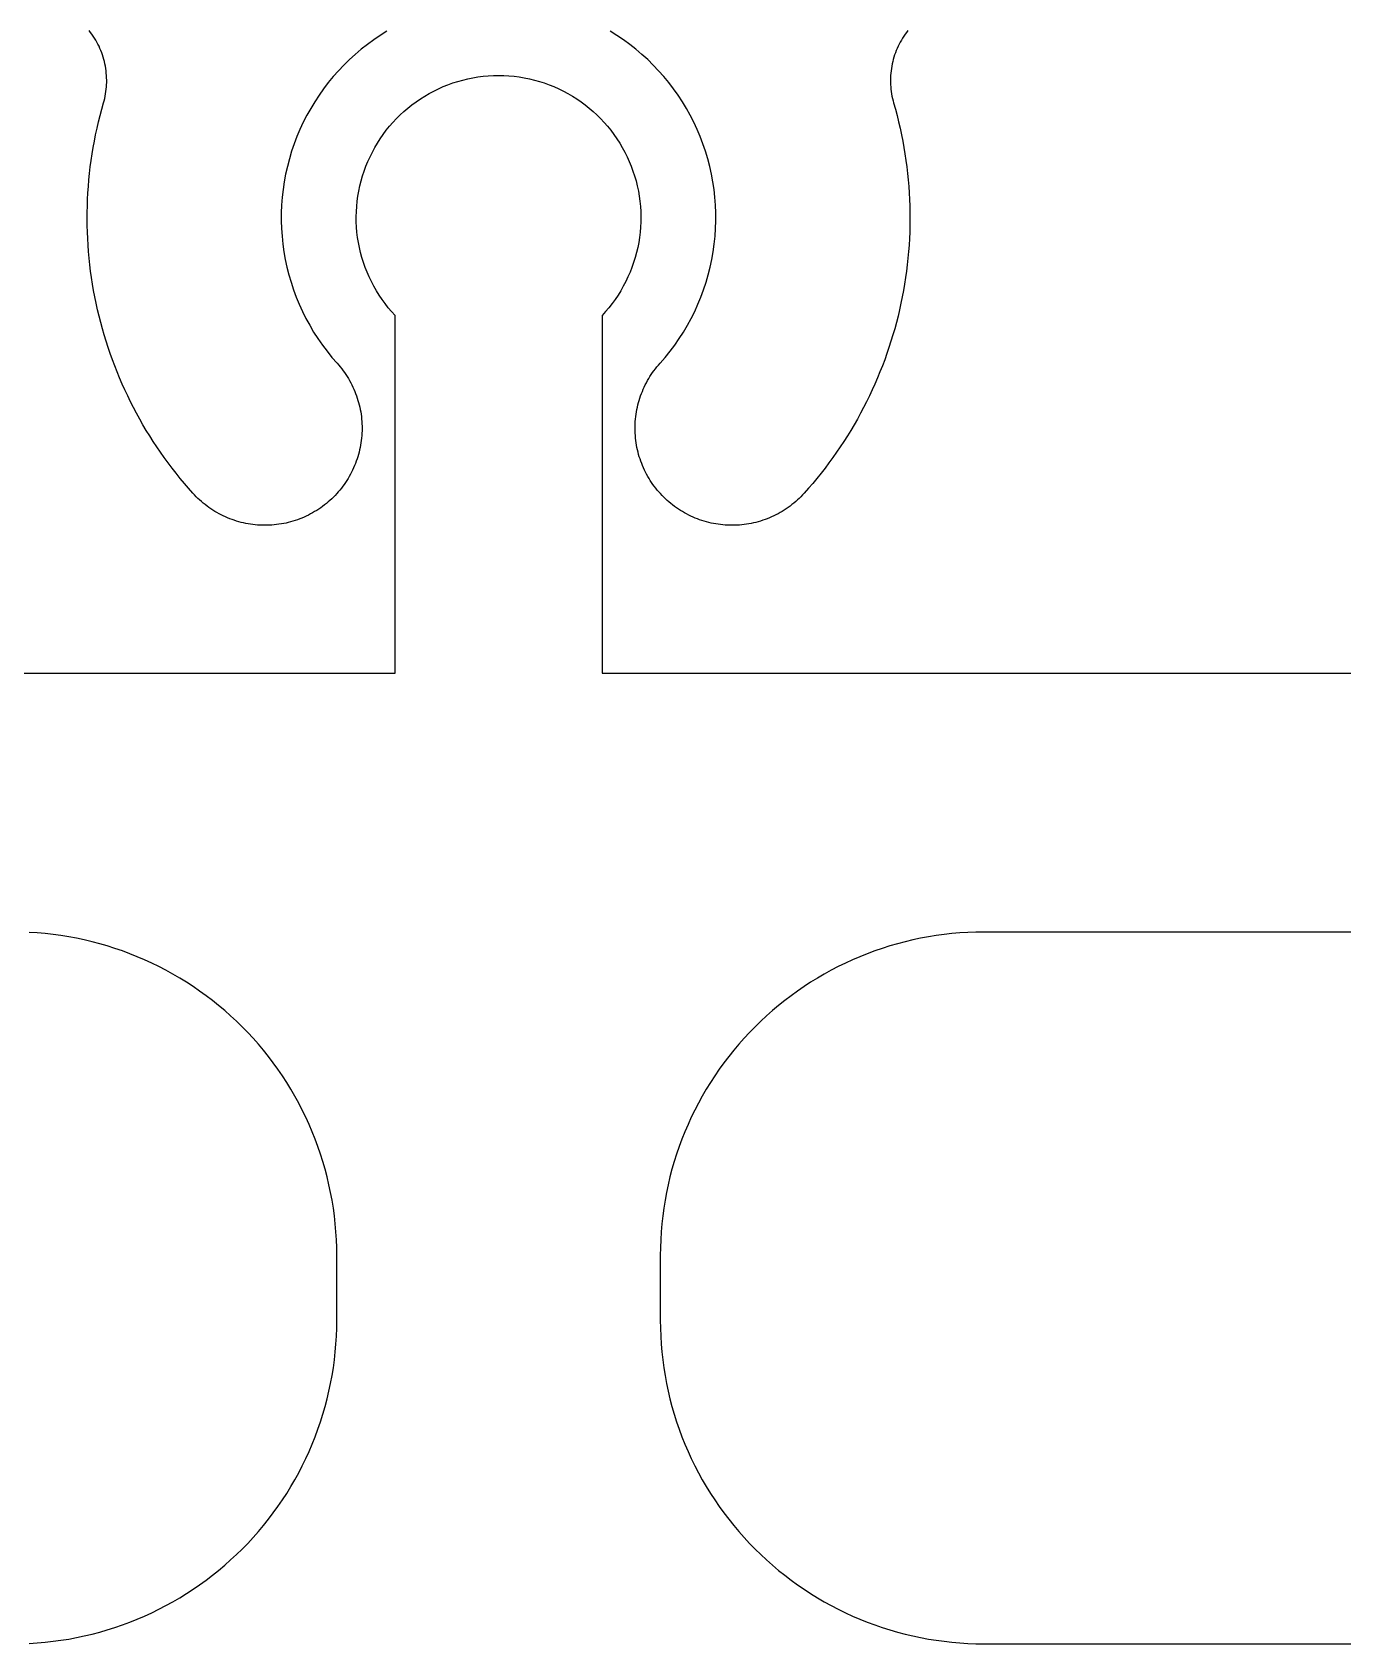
# Model space of a CAD drawing. Header units: inches. Extents: x -2661 to 42767, y -1222 to 9099.
# Drawn here: x 2277.419 to 2277.925, y 1637.295 to 1637.918 of the extents above; entities that cross this region are included whole.
import ezdxf

# ---------------------------------------------------------------- set-up
doc = ezdxf.new("R2010")
doc.units = ezdxf.units.IN
doc.header["$LTSCALE"] = 12
doc.header["$MEASUREMENT"] = 0
doc.layers.get('0').update_dxf_attribs({"linetype": 'CONTINUOUS'})
doc.layers.add('S-ARCH', color=1, linetype='CONTINUOUS')

# ---------------------------------------------------------------- blocks, each defined once
blk = doc.blocks.new('DOUBLE BOTTOM OPT1')
at = {"flags": 128}
for points in [[(-0.67041, 1.39996), (-0.67096, 1.39925), (-0.67148, 1.39853), (-0.67199, 1.39778), (-0.67248, 1.39703), (-0.67294, 1.39626), (-0.67338, 1.39548), (-0.6738, 1.39468), (-0.6742, 1.39388), (-0.67457, 1.39306), (-0.67492, 1.39223), (-0.67524, 1.3914), (-0.67554, 1.39055), (-0.67581, 1.3897), (-0.67606, 1.38883), (-0.67629, 1.38796), (-0.67649, 1.38709), (-0.67666, 1.38621), (-0.67681, 1.38532), (-0.67693, 1.38443), (-0.67703, 1.38354), (-0.6771, 1.38265), (-0.67715, 1.38175), (-0.67717, 1.38085), (-0.67716, 1.37995), (-0.67713, 1.37906), (-0.67707, 1.37816), (-0.67698, 1.37727), (-0.67687, 1.37638), (-0.67674, 1.37549), (-0.67657, 1.37461), (-0.67639, 1.37373), (-0.67617, 1.37286), (-0.67594, 1.37199), (-0.67525, 1.36956), (-0.6746, 1.36712), (-0.674, 1.36467), (-0.67343, 1.36221), (-0.6729, 1.35974), (-0.67241, 1.35727), (-0.67196, 1.35478), (-0.67155, 1.35229), (-0.67118, 1.34979), (-0.67084, 1.34729), (-0.67055, 1.34478), (-0.6703, 1.34227), (-0.67009, 1.33976), (-0.66991, 1.33724), (-0.66978, 1.33472), (-0.66969, 1.33219), (-0.66964, 1.32967), (-0.66963, 1.32715), (-0.66965, 1.32462), (-0.66972, 1.3221), (-0.66983, 1.31958), (-0.66998, 1.31706), (-0.67016, 1.31454), (-0.67039, 1.31202), (-0.67066, 1.30951), (-0.67097, 1.30701), (-0.67132, 1.30451), (-0.6717, 1.30201), (-0.67213, 1.29953), (-0.6726, 1.29704), (-0.6731, 1.29457), (-0.67365, 1.29211), (-0.67423, 1.28965), (-0.67485, 1.2872), (-0.67551, 1.28477), (-0.67621, 1.28234), (-0.67695, 1.27993), (-0.67773, 1.27753), (-0.67854, 1.27514), (-0.67939, 1.27276), (-0.68028, 1.2704), (-0.68121, 1.26805), (-0.68218, 1.26572), (-0.68318, 1.2634), (-0.68422, 1.2611), (-0.68529, 1.25881), (-0.6864, 1.25655), (-0.68755, 1.2543), (-0.68873, 1.25207), (-0.68995, 1.24986), (-0.6912, 1.24766), (-0.69249, 1.24549), (-0.69381, 1.24334), (-0.69516, 1.24121), (-0.69655, 1.2391), (-0.69797, 1.23702), (-0.69943, 1.23496), (-0.70092, 1.23292), (-0.70244, 1.2309), (-0.70399, 1.22891), (-0.70557, 1.22694), (-0.70719, 1.225), (-0.70883, 1.22309), (-0.71051, 1.2212), (-0.71113, 1.22052), (-0.71177, 1.21986), (-0.71243, 1.21922), (-0.7131, 1.21859), (-0.71379, 1.21798), (-0.71449, 1.21738), (-0.71521, 1.21681), (-0.71594, 1.21625), (-0.71668, 1.2157), (-0.71744, 1.21518), (-0.71821, 1.21468), (-0.71899, 1.21419), (-0.71979, 1.21373), (-0.72059, 1.21328), (-0.72141, 1.21285), (-0.72223, 1.21245), (-0.72307, 1.21206), (-0.72391, 1.2117), (-0.72477, 1.21135), (-0.72563, 1.21103), (-0.7265, 1.21073), (-0.72738, 1.21045), (-0.72826, 1.21019), (-0.72915, 1.20995), (-0.73004, 1.20974), (-0.73094, 1.20954), (-0.73185, 1.20937), (-0.73276, 1.20922), (-0.73367, 1.2091), (-0.73458, 1.20899), (-0.7355, 1.20891), (-0.73642, 1.20885), (-0.73734, 1.20882), (-0.73826, 1.2088), (-0.73918, 1.20881), (-0.7401, 1.20884), (-0.74102, 1.2089), (-0.74193, 1.20897), (-0.74285, 1.20907), (-0.74376, 1.20919), (-0.74467, 1.20934), (-0.74557, 1.2095), (-0.74648, 1.20969), (-0.74737, 1.2099), (-0.74826, 1.21013), (-0.74915, 1.21039), (-0.75002, 1.21066), (-0.7509, 1.21096), (-0.75176, 1.21128), (-0.75262, 1.21162), (-0.75346, 1.21198), (-0.7543, 1.21236), (-0.75513, 1.21276), (-0.75595, 1.21318), (-0.75675, 1.21362), (-0.75755, 1.21408), (-0.75834, 1.21456), (-0.75911, 1.21506), (-0.75987, 1.21558), (-0.76062, 1.21612), (-0.76135, 1.21667), (-0.76207, 1.21725), (-0.76278, 1.21784), (-0.76347, 1.21844), (-0.76414, 1.21907), (-0.7648, 1.21971), (-0.76545, 1.22037), (-0.76608, 1.22104), (-0.76669, 1.22173), (-0.76728, 1.22243), (-0.76786, 1.22315), (-0.76842, 1.22388), (-0.76896, 1.22462), (-0.76948, 1.22538), (-0.76999, 1.22615), (-0.77047, 1.22693), (-0.77094, 1.22772), (-0.77139, 1.22853), (-0.77181, 1.22935), (-0.77222, 1.23017), (-0.7726, 1.23101), (-0.77297, 1.23185), (-0.77331, 1.23271), (-0.77364, 1.23357), (-0.77394, 1.23444), (-0.77422, 1.23531), (-0.77448, 1.2362), (-0.77471, 1.23709), (-0.77493, 1.23798), (-0.77512, 1.23888), (-0.77529, 1.23978), (-0.77544, 1.24069), (-0.77557, 1.2416), (-0.77567, 1.24252), (-0.77575, 1.24344), (-0.77581, 1.24435), (-0.77585, 1.24527), (-0.77586, 1.24619), (-0.77586, 1.24711), (-0.77582, 1.24803), (-0.77577, 1.24895), (-0.77569, 1.24987), (-0.7756, 1.25079), (-0.77547, 1.2517), (-0.77533, 1.25261), (-0.77516, 1.25351), (-0.77498, 1.25441), (-0.77477, 1.25531), (-0.77453, 1.2562), (-0.77428, 1.25708), (-0.77401, 1.25796), (-0.77371, 1.25883), (-0.77339, 1.2597), (-0.77305, 1.26055), (-0.77269, 1.2614), (-0.77231, 1.26224), (-0.77191, 1.26307), (-0.77149, 1.26388), (-0.77105, 1.26469), (-0.77058, 1.26549), (-0.7701, 1.26627), (-0.7696, 1.26705), (-0.76909, 1.26781), (-0.76855, 1.26855), (-0.76799, 1.26929), (-0.76742, 1.27001), (-0.76683, 1.27071), (-0.76622, 1.27141), (-0.76424, 1.27369), (-0.76234, 1.27604), (-0.76052, 1.27846), (-0.7588, 1.28094), (-0.75716, 1.28349), (-0.75562, 1.28609), (-0.75417, 1.28874), (-0.75282, 1.29145), (-0.75157, 1.2942), (-0.75041, 1.297), (-0.74936, 1.29983), (-0.74841, 1.3027), (-0.74757, 1.30561), (-0.74682, 1.30854), (-0.74619, 1.31149), (-0.74566, 1.31447), (-0.74524, 1.31747), (-0.74493, 1.32047), (-0.74473, 1.32349), (-0.74463, 1.32651), (-0.74465, 1.32954), (-0.74477, 1.33256), (-0.745, 1.33558), (-0.74534, 1.33858), (-0.74579, 1.34157), (-0.74634, 1.34454), (-0.74701, 1.3475), (-0.74777, 1.35042), (-0.74865, 1.35332), (-0.74962, 1.35618), (-0.7507, 1.359), (-0.75188, 1.36179), (-0.75316, 1.36453), (-0.75454, 1.36722), (-0.75601, 1.36986), (-0.75758, 1.37245), (-0.75923, 1.37498), (-0.76098, 1.37744), (-0.76282, 1.37985), (-0.76474, 1.38218), (-0.76675, 1.38445), (-0.76883, 1.38664), (-0.77099, 1.38875), (-0.77323, 1.39078), (-0.77554, 1.39274), (-0.77792, 1.39461), (-0.78036, 1.39639), (-0.78287, 1.39808), (-0.78543, 1.39968)], [(-0.87182, 1.39968), (-0.87438, 1.39808), (-0.87689, 1.39639), (-0.87933, 1.39461), (-0.88171, 1.39274), (-0.88402, 1.39078), (-0.88625, 1.38875), (-0.88842, 1.38664), (-0.8905, 1.38445), (-0.89251, 1.38218), (-0.89443, 1.37985), (-0.89627, 1.37744), (-0.89801, 1.37498), (-0.89967, 1.37245), (-0.90124, 1.36986), (-0.90271, 1.36722), (-0.90409, 1.36453), (-0.90537, 1.36179), (-0.90655, 1.359), (-0.90763, 1.35618), (-0.9086, 1.35332), (-0.90948, 1.35042), (-0.91024, 1.3475), (-0.91091, 1.34454), (-0.91146, 1.34157), (-0.91191, 1.33858), (-0.91225, 1.33558), (-0.91248, 1.33256), (-0.9126, 1.32954), (-0.91262, 1.32651), (-0.91252, 1.32349), (-0.91232, 1.32047), (-0.91201, 1.31747), (-0.91159, 1.31447), (-0.91106, 1.31149), (-0.91042, 1.30854), (-0.90968, 1.30561), (-0.90884, 1.3027), (-0.90789, 1.29983), (-0.90684, 1.297), (-0.90568, 1.2942), (-0.90443, 1.29145), (-0.90308, 1.28874), (-0.90163, 1.28609), (-0.90009, 1.28349), (-0.89845, 1.28094), (-0.89672, 1.27846), (-0.89491, 1.27604), (-0.89301, 1.27369), (-0.89103, 1.27141), (-0.89042, 1.27071), (-0.88983, 1.27001), (-0.88926, 1.26929), (-0.8887, 1.26855), (-0.88816, 1.26781), (-0.88764, 1.26705), (-0.88714, 1.26627), (-0.88666, 1.26549), (-0.8862, 1.26469), (-0.88576, 1.26388), (-0.88534, 1.26307), (-0.88494, 1.26224), (-0.88456, 1.2614), (-0.8842, 1.26055), (-0.88386, 1.2597), (-0.88354, 1.25883), (-0.88324, 1.25796), (-0.88297, 1.25708), (-0.88271, 1.2562), (-0.88248, 1.25531), (-0.88227, 1.25441), (-0.88208, 1.25351), (-0.88192, 1.25261), (-0.88177, 1.2517), (-0.88165, 1.25079), (-0.88155, 1.24987), (-0.88148, 1.24895), (-0.88142, 1.24803), (-0.88139, 1.24711), (-0.88138, 1.24619), (-0.8814, 1.24527), (-0.88144, 1.24435), (-0.88149, 1.24344), (-0.88158, 1.24252), (-0.88168, 1.2416), (-0.88181, 1.24069), (-0.88196, 1.23978), (-0.88213, 1.23888), (-0.88232, 1.23798), (-0.88253, 1.23709), (-0.88277, 1.2362), (-0.88303, 1.23531), (-0.88331, 1.23444), (-0.88361, 1.23357), (-0.88394, 1.23271), (-0.88428, 1.23185), (-0.88465, 1.23101), (-0.88503, 1.23017), (-0.88544, 1.22935), (-0.88586, 1.22853), (-0.88631, 1.22772), (-0.88678, 1.22693), (-0.88726, 1.22615), (-0.88776, 1.22538), (-0.88829, 1.22462), (-0.88883, 1.22388), (-0.88939, 1.22315), (-0.88997, 1.22243), (-0.89056, 1.22173), (-0.89117, 1.22104), (-0.8918, 1.22037), (-0.89244, 1.21971), (-0.89311, 1.21907), (-0.89378, 1.21844), (-0.89447, 1.21784), (-0.89518, 1.21725), (-0.8959, 1.21667), (-0.89663, 1.21612), (-0.89738, 1.21558), (-0.89814, 1.21506), (-0.89891, 1.21456), (-0.8997, 1.21408), (-0.90049, 1.21362), (-0.9013, 1.21318), (-0.90212, 1.21276), (-0.90295, 1.21236), (-0.90379, 1.21198), (-0.90463, 1.21162), (-0.90549, 1.21128), (-0.90635, 1.21096), (-0.90722, 1.21066), (-0.9081, 1.21039), (-0.90899, 1.21013), (-0.90988, 1.2099), (-0.91077, 1.20969), (-0.91167, 1.2095), (-0.91258, 1.20934), (-0.91349, 1.20919), (-0.9144, 1.20907), (-0.91532, 1.20897), (-0.91623, 1.2089), (-0.91715, 1.20884), (-0.91807, 1.20881), (-0.91899, 1.2088), (-0.91991, 1.20882), (-0.92083, 1.20885), (-0.92175, 1.20891), (-0.92267, 1.20899), (-0.92358, 1.2091), (-0.92449, 1.20922), (-0.9254, 1.20937), (-0.92631, 1.20954), (-0.92721, 1.20974), (-0.9281, 1.20995), (-0.92899, 1.21019), (-0.92987, 1.21045), (-0.93075, 1.21073), (-0.93162, 1.21103), (-0.93248, 1.21135), (-0.93333, 1.2117), (-0.93418, 1.21206), (-0.93502, 1.21245), (-0.93584, 1.21285), (-0.93666, 1.21328), (-0.93746, 1.21373), (-0.93826, 1.21419), (-0.93904, 1.21468), (-0.93981, 1.21518), (-0.94057, 1.2157), (-0.94131, 1.21625), (-0.94204, 1.21681), (-0.94276, 1.21738), (-0.94346, 1.21798), (-0.94415, 1.21859), (-0.94482, 1.21922), (-0.94548, 1.21986), (-0.94612, 1.22052), (-0.94674, 1.2212), (-0.94842, 1.22309), (-0.95006, 1.225), (-0.95168, 1.22694), (-0.95326, 1.22891), (-0.95481, 1.2309), (-0.95633, 1.23292), (-0.95782, 1.23496), (-0.95927, 1.23702), (-0.9607, 1.2391), (-0.96209, 1.24121), (-0.96344, 1.24334), (-0.96476, 1.24549), (-0.96605, 1.24766), (-0.9673, 1.24986), (-0.96852, 1.25207), (-0.9697, 1.2543), (-0.97085, 1.25655), (-0.97196, 1.25881), (-0.97303, 1.2611), (-0.97407, 1.2634), (-0.97507, 1.26572), (-0.97604, 1.26805), (-0.97696, 1.2704), (-0.97785, 1.27276), (-0.97871, 1.27514), (-0.97952, 1.27753), (-0.9803, 1.27993), (-0.98104, 1.28234), (-0.98174, 1.28477), (-0.9824, 1.2872), (-0.98302, 1.28965), (-0.9836, 1.29211), (-0.98415, 1.29457), (-0.98465, 1.29704), (-0.98512, 1.29953), (-0.98555, 1.30201), (-0.98593, 1.30451), (-0.98628, 1.30701), (-0.98659, 1.30951), (-0.98686, 1.31202), (-0.98708, 1.31454), (-0.98727, 1.31706), (-0.98742, 1.31958), (-0.98753, 1.3221), (-0.9876, 1.32462), (-0.98762, 1.32715), (-0.98761, 1.32967), (-0.98756, 1.33219), (-0.98747, 1.33472), (-0.98733, 1.33724), (-0.98716, 1.33976), (-0.98695, 1.34227), (-0.9867, 1.34478), (-0.98641, 1.34729), (-0.98607, 1.34979), (-0.9857, 1.35229), (-0.98529, 1.35478), (-0.98484, 1.35727), (-0.98435, 1.35974), (-0.98382, 1.36221), (-0.98325, 1.36467), (-0.98264, 1.36712), (-0.982, 1.36956), (-0.98131, 1.37199), (-0.98108, 1.37286), (-0.98086, 1.37373), (-0.98068, 1.37461), (-0.98051, 1.37549), (-0.98038, 1.37638), (-0.98027, 1.37727), (-0.98018, 1.37816), (-0.98012, 1.37906), (-0.98009, 1.37995), (-0.98008, 1.38085), (-0.9801, 1.38175), (-0.98015, 1.38265), (-0.98022, 1.38354), (-0.98032, 1.38443), (-0.98044, 1.38532), (-0.98059, 1.38621), (-0.98076, 1.38709), (-0.98096, 1.38796), (-0.98119, 1.38883), (-0.98144, 1.3897), (-0.98171, 1.39055), (-0.98201, 1.3914), (-0.98233, 1.39223), (-0.98268, 1.39306), (-0.98305, 1.39388), (-0.98345, 1.39468), (-0.98387, 1.39548), (-0.98431, 1.39626), (-0.98477, 1.39703), (-0.98526, 1.39778), (-0.98576, 1.39853), (-0.98629, 1.39925), (-0.98684, 1.39996)], [(-0.40462, 1.05164), (-0.64112, 1.05164), (-0.64419, 1.0516), (-0.64726, 1.05149), (-0.65032, 1.0513), (-0.65338, 1.05103), (-0.65643, 1.0507), (-0.65947, 1.05028), (-0.66249, 1.0498), (-0.66551, 1.04923), (-0.66851, 1.0486), (-0.6715, 1.04789), (-0.67446, 1.04711), (-0.67741, 1.04625), (-0.68033, 1.04533), (-0.68324, 1.04433), (-0.68611, 1.04326), (-0.68896, 1.04212), (-0.69178, 1.04091), (-0.69457, 1.03964), (-0.69733, 1.03829), (-0.70005, 1.03688), (-0.70274, 1.0354), (-0.70539, 1.03385), (-0.708, 1.03224), (-0.71057, 1.03057), (-0.7131, 1.02883), (-0.71559, 1.02704), (-0.71803, 1.02518), (-0.72042, 1.02326), (-0.72277, 1.02129), (-0.72507, 1.01926), (-0.72732, 1.01717), (-0.72951, 1.01502), (-0.73166, 1.01283), (-0.73374, 1.01058), (-0.73578, 1.00828), (-0.73775, 1.00594), (-0.73967, 1.00354), (-0.74153, 1.0011), (-0.74332, 0.99861), (-0.74506, 0.99608), (-0.74673, 0.99351), (-0.74834, 0.9909), (-0.74989, 0.98825), (-0.75136, 0.98556), (-0.75278, 0.98284), (-0.75412, 0.98008), (-0.7554, 0.97729), (-0.75661, 0.97447), (-0.75775, 0.97162), (-0.75882, 0.96875), (-0.75982, 0.96585), (-0.76074, 0.96292), (-0.7616, 0.95998), (-0.76238, 0.95701), (-0.76309, 0.95402), (-0.76372, 0.95102), (-0.76428, 0.94801), (-0.76477, 0.94498), (-0.76518, 0.94194), (-0.76552, 0.93889), (-0.76579, 0.93583), (-0.76597, 0.93277), (-0.76609, 0.9297), (-0.76612, 0.92664), (-0.76612, 0.90164), (-0.76609, 0.89857), (-0.76597, 0.8955), (-0.76579, 0.89244), (-0.76552, 0.88938), (-0.76518, 0.88634), (-0.76477, 0.8833), (-0.76428, 0.88027), (-0.76372, 0.87725), (-0.76309, 0.87425), (-0.76238, 0.87126), (-0.7616, 0.8683), (-0.76074, 0.86535), (-0.75982, 0.86243), (-0.75882, 0.85953), (-0.75775, 0.85665), (-0.75661, 0.8538), (-0.7554, 0.85098), (-0.75412, 0.84819), (-0.75278, 0.84544), (-0.75136, 0.84271), (-0.74989, 0.84002), (-0.74834, 0.83737), (-0.74673, 0.83476), (-0.74506, 0.83219), (-0.74332, 0.82966), (-0.74153, 0.82717), (-0.73967, 0.82473), (-0.73775, 0.82234), (-0.73578, 0.81999), (-0.73374, 0.81769), (-0.73166, 0.81544), (-0.72951, 0.81325), (-0.72732, 0.81111), (-0.72507, 0.80902), (-0.72277, 0.80699), (-0.72042, 0.80501), (-0.71803, 0.80309), (-0.71559, 0.80124), (-0.7131, 0.79944), (-0.71057, 0.7977), (-0.708, 0.79603), (-0.70539, 0.79442), (-0.70274, 0.79288), (-0.70005, 0.7914), (-0.69733, 0.78998), (-0.69457, 0.78864), (-0.69178, 0.78736), (-0.68896, 0.78615), (-0.68611, 0.78501), (-0.68324, 0.78394), (-0.68033, 0.78295), (-0.67741, 0.78202), (-0.67446, 0.78116), (-0.6715, 0.78038), (-0.66851, 0.77967), (-0.66551, 0.77904), (-0.66249, 0.77848), (-0.65947, 0.77799), (-0.65643, 0.77758), (-0.65338, 0.77724), (-0.65032, 0.77698), (-0.64726, 0.77679), (-0.64419, 0.77667), (-0.64112, 0.77664), (0.05038, 0.77664)], [(-1.00999, 0.77679), (-1.00693, 0.77698), (-1.00387, 0.77724), (-1.00082, 0.77758), (-0.99778, 0.77799), (-0.99475, 0.77848), (-0.99174, 0.77904), (-0.98874, 0.77967), (-0.98575, 0.78038), (-0.98279, 0.78116), (-0.97984, 0.78202), (-0.97691, 0.78295), (-0.97401, 0.78394), (-0.97114, 0.78501), (-0.96829, 0.78615), (-0.96547, 0.78736), (-0.96268, 0.78864), (-0.95992, 0.78998), (-0.9572, 0.7914), (-0.95451, 0.79288), (-0.95186, 0.79442), (-0.94925, 0.79603), (-0.94668, 0.7977), (-0.94415, 0.79944), (-0.94166, 0.80124), (-0.93922, 0.80309), (-0.93683, 0.80501), (-0.93448, 0.80699), (-0.93218, 0.80902), (-0.92993, 0.81111), (-0.92774, 0.81325), (-0.92559, 0.81544), (-0.92351, 0.81769), (-0.92147, 0.81999), (-0.9195, 0.82234), (-0.91758, 0.82473), (-0.91572, 0.82717), (-0.91393, 0.82966), (-0.91219, 0.83219), (-0.91052, 0.83476), (-0.90891, 0.83737), (-0.90736, 0.84002), (-0.90588, 0.84271), (-0.90447, 0.84544), (-0.90313, 0.84819), (-0.90185, 0.85098), (-0.90064, 0.8538), (-0.8995, 0.85665), (-0.89843, 0.85953), (-0.89743, 0.86243), (-0.89651, 0.86535), (-0.89565, 0.8683), (-0.89487, 0.87126), (-0.89416, 0.87425), (-0.89353, 0.87725), (-0.89296, 0.88027), (-0.89248, 0.8833), (-0.89206, 0.88634), (-0.89173, 0.88938), (-0.89146, 0.89244), (-0.89128, 0.8955), (-0.89116, 0.89857), (-0.89112, 0.90164), (-0.89112, 0.92664), (-0.89116, 0.9297), (-0.89128, 0.93277), (-0.89146, 0.93583), (-0.89173, 0.93889), (-0.89206, 0.94194), (-0.89248, 0.94498), (-0.89296, 0.94801), (-0.89353, 0.95102), (-0.89416, 0.95402), (-0.89487, 0.95701), (-0.89565, 0.95998), (-0.89651, 0.96292), (-0.89743, 0.96585), (-0.89843, 0.96875), (-0.8995, 0.97162), (-0.90064, 0.97447), (-0.90185, 0.97729), (-0.90313, 0.98008), (-0.90447, 0.98284), (-0.90588, 0.98556), (-0.90736, 0.98825), (-0.90891, 0.9909), (-0.91052, 0.99351), (-0.91219, 0.99608), (-0.91393, 0.99861), (-0.91572, 1.0011), (-0.91758, 1.00354), (-0.9195, 1.00594), (-0.92147, 1.00828), (-0.92351, 1.01058), (-0.92559, 1.01283), (-0.92774, 1.01502), (-0.92993, 1.01717), (-0.93218, 1.01926), (-0.93448, 1.02129), (-0.93683, 1.02326), (-0.93922, 1.02518), (-0.94166, 1.02704), (-0.94415, 1.02883), (-0.94668, 1.03057), (-0.94925, 1.03224), (-0.95186, 1.03385), (-0.95451, 1.0354), (-0.9572, 1.03688), (-0.95992, 1.03829), (-0.96268, 1.03964), (-0.96547, 1.04091), (-0.96829, 1.04212), (-0.97114, 1.04326), (-0.97401, 1.04433), (-0.97691, 1.04533), (-0.97984, 1.04625), (-0.98279, 1.04711), (-0.98575, 1.04789), (-0.98874, 1.0486), (-0.99174, 1.04923), (-0.99475, 1.0498), (-0.99778, 1.05028), (-1.00082, 1.0507), (-1.00387, 1.05103), (-1.00693, 1.0513), (-1.00999, 1.05149)], [(-1.25262, 1.15164), (-0.86862, 1.15164), (-0.86862, 1.28989), (-0.86997, 1.29137), (-0.87126, 1.29289), (-0.8725, 1.29447), (-0.87367, 1.29608), (-0.87479, 1.29774), (-0.87585, 1.29944), (-0.87684, 1.30118), (-0.87777, 1.30295), (-0.87864, 1.30475), (-0.87944, 1.30658), (-0.88017, 1.30844), (-0.88083, 1.31033), (-0.88143, 1.31224), (-0.88195, 1.31417), (-0.8824, 1.31612), (-0.88279, 1.31808), (-0.8831, 1.32006), (-0.88334, 1.32204), (-0.88351, 1.32403), (-0.8836, 1.32603), (-0.88362, 1.32803), (-0.88357, 1.33003), (-0.88345, 1.33203), (-0.88325, 1.33402), (-0.88299, 1.336), (-0.88265, 1.33797), (-0.88223, 1.33993), (-0.88175, 1.34187), (-0.8812, 1.34379), (-0.88058, 1.34569), (-0.87989, 1.34757), (-0.87913, 1.34942), (-0.8783, 1.35124), (-0.87741, 1.35303), (-0.87646, 1.35479), (-0.87544, 1.35651), (-0.87436, 1.35819), (-0.87322, 1.35983), (-0.87202, 1.36143), (-0.87076, 1.36299), (-0.86945, 1.3645), (-0.86808, 1.36596), (-0.86666, 1.36737), (-0.86519, 1.36872), (-0.86367, 1.37002), (-0.86211, 1.37127), (-0.8605, 1.37246), (-0.85885, 1.37359), (-0.85716, 1.37466), (-0.85543, 1.37566), (-0.85367, 1.37661), (-0.85187, 1.37748), (-0.85004, 1.3783), (-0.84819, 1.37904), (-0.8463, 1.37972), (-0.8444, 1.38033), (-0.84247, 1.38086), (-0.84053, 1.38133), (-0.83857, 1.38173), (-0.8366, 1.38206), (-0.83461, 1.38231), (-0.83262, 1.38249), (-0.83062, 1.3826), (-0.82862, 1.38264), (-0.82662, 1.3826), (-0.82463, 1.38249), (-0.82264, 1.38231), (-0.82065, 1.38206), (-0.81868, 1.38173), (-0.81672, 1.38133), (-0.81478, 1.38086), (-0.81285, 1.38033), (-0.81094, 1.37972), (-0.80906, 1.37904), (-0.80721, 1.3783), (-0.80538, 1.37748), (-0.80358, 1.37661), (-0.80182, 1.37566), (-0.80009, 1.37466), (-0.7984, 1.37359), (-0.79675, 1.37246), (-0.79514, 1.37127), (-0.79358, 1.37002), (-0.79206, 1.36872), (-0.79059, 1.36737), (-0.78917, 1.36596), (-0.7878, 1.3645), (-0.78649, 1.36299), (-0.78523, 1.36143), (-0.78403, 1.35983), (-0.78289, 1.35819), (-0.78181, 1.35651), (-0.78079, 1.35479), (-0.77984, 1.35303), (-0.77895, 1.35124), (-0.77812, 1.34942), (-0.77736, 1.34757), (-0.77667, 1.34569), (-0.77605, 1.34379), (-0.7755, 1.34187), (-0.77502, 1.33993), (-0.7746, 1.33797), (-0.77426, 1.336), (-0.774, 1.33402), (-0.7738, 1.33203), (-0.77368, 1.33003), (-0.77363, 1.32803), (-0.77365, 1.32603), (-0.77374, 1.32403), (-0.77391, 1.32204), (-0.77415, 1.32006), (-0.77446, 1.31808), (-0.77484, 1.31612), (-0.7753, 1.31417), (-0.77582, 1.31224), (-0.77642, 1.31033), (-0.77708, 1.30844), (-0.77781, 1.30658), (-0.77861, 1.30475), (-0.77948, 1.30295), (-0.78041, 1.30118), (-0.7814, 1.29944), (-0.78246, 1.29774), (-0.78358, 1.29608), (-0.78475, 1.29447), (-0.78599, 1.29289), (-0.78728, 1.29137), (-0.78862, 1.28989), (-0.78862, 1.15164), (-0.40462, 1.15164)]]:
    blk.add_lwpolyline(points, dxfattribs=at)

msp = doc.modelspace()

# ---------------------------------------------------------------- block references
at = {"layer": 'S-ARCH'}
msp.add_blockref('DOUBLE BOTTOM OPT1', (2278.42776, 1636.51832), dxfattribs=at)

doc.saveas('drawing.dxf')
